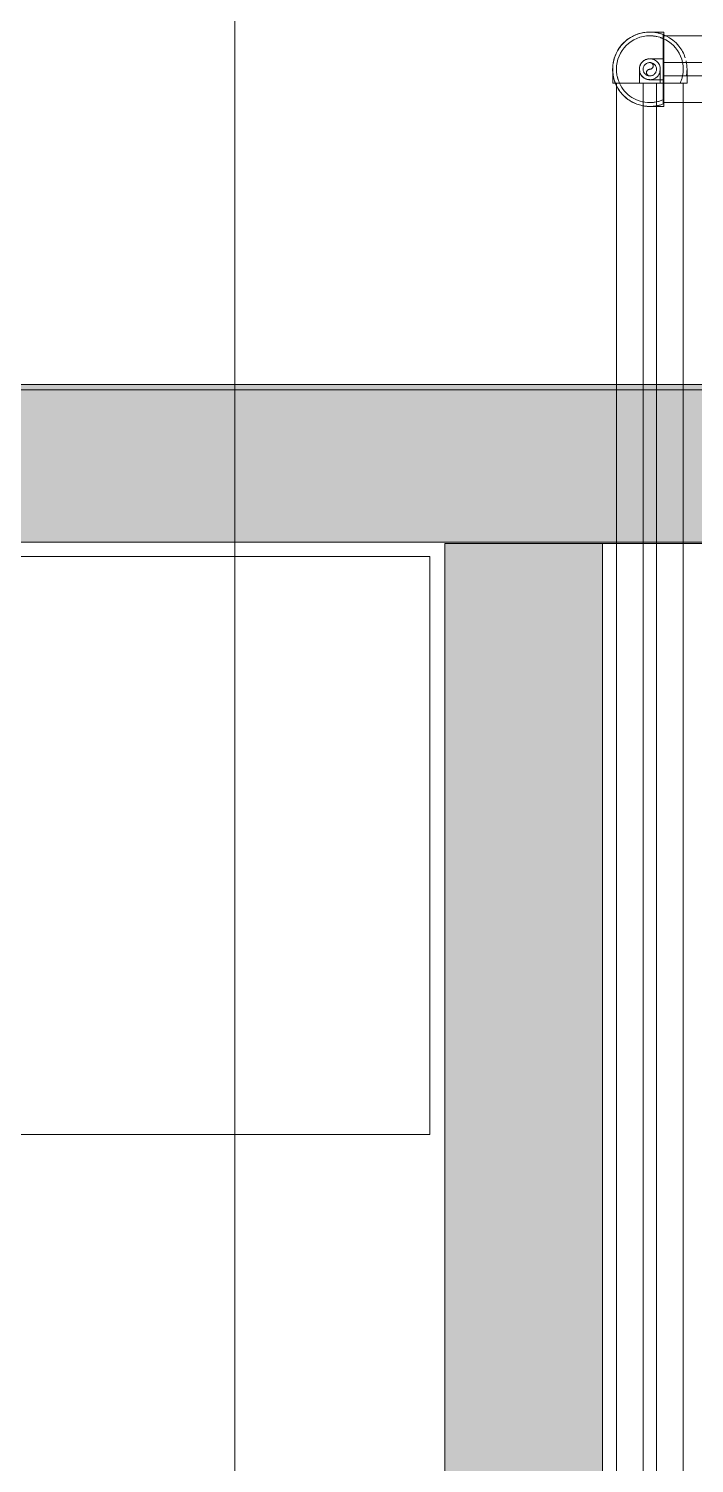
# Model space of a CAD drawing. Header units: metres. Extents: x 32 to 132, y -29 to 44.
# Drawn here: x 120.84 to 121.473, y -9.849 to -8.484 of the extents above; entities that cross this region are included whole.
import ezdxf

# ---------------------------------------------------------------- set-up
doc = ezdxf.new("R2010")
doc.units = ezdxf.units.M
doc.header["$LTSCALE"] = 100
doc.linetypes.add('HIDDEN JT', pattern=[0.0016, 0.001, -0.0006])
doc.layers.add('A-DETL', color=7, linetype='Continuous', lineweight=9, true_color=0x00a600)
for name, color, linetype, lineweight in [('Arqui', 8, 'Continuous', 0), ('P-PIPE', 7, 'Continuous', 18), ('P-PIPE-IDEN', 7, 'Continuous', 9)]:
    doc.layers.add(name, color=color, linetype=linetype, lineweight=lineweight)

# ---------------------------------------------------------------- blocks, each defined once
blk = doc.blocks.new('estructura etapa 3')
at = {"layer": 'Arqui'}
blk.add_line((-56.4036, -6655.2792), (-56.4036, -6714.8391), dxfattribs=at)
blk = doc.blocks.new('A$C4ed580ad')
at = {"layer": 'Arqui', "ltscale": 0.3}
h = blk.add_hatch(color=256, dxfattribs=at)
h.dxf.hatch_style = 1
h.paths.add_polyline_path([(47.8316, 20.1512), (26.5463, 20.1514), (26.5463, 20.0013), (47.8316, 20.0012)])
h = blk.add_hatch(color=256, dxfattribs=at)
h.dxf.hatch_style = 1
h.paths.add_polyline_path([(41.1316, 20.0002), (41.1315, 17.3007), (41.2816, 17.3007), (41.2816, 20.0002)])
blk.add_line((41.2816, 20.0002), (47.8316, 20.0002), dxfattribs=at)
at = {"layer": 'Arqui'}
for points in [[(47.8316, 20.1512), (26.5463, 20.1514), (26.5463, 20.0013), (47.8316, 20.0012)], [(41.1316, 20.0002), (41.1315, 17.3007), (41.2816, 17.3007), (41.2816, 20.0002)], [(41.1173, 19.4379), (39.2101, 19.4379), (39.2101, 19.9877), (41.1173, 19.9877)]]:
    blk.add_lwpolyline(points, close=True, dxfattribs=at)
blk.add_blockref('estructura etapa 3', (97.3352, 6720.7245), dxfattribs=at)
blk = doc.blocks.new('Elbow - Welded - REFRIGERACION-V74-NIVEL 04')
at = {"layer": 'A-DETL', "color": 11, "linetype": 'HIDDEN JT', "true_color": 0xff8080}
for p, q in [((76.206, -8.523), (76.206, -8.513)), ((76.206, -8.533), (76.206, -8.523))]:
    blk.add_line(p, q, dxfattribs=at)
at = {"layer": 'A-DETL', "color": 11, "linetype": 'HIDDEN JT', "true_color": 0xff8080, "flags": 128}
for points in [[(76.1844, -8.5176), (76.1846, -8.5174), (76.1848, -8.517), (76.1851, -8.5167), (76.1853, -8.5164), (76.1854, -8.5163)], [(76.1861, -8.5156), (76.1862, -8.5156), (76.1865, -8.5153), (76.1868, -8.5151), (76.1871, -8.5148), (76.1874, -8.5146)], [(76.1883, -8.5141), (76.1885, -8.514), (76.1888, -8.5138), (76.1892, -8.5137), (76.1896, -8.5136), (76.1898, -8.5135)], [(76.1907, -8.5132), (76.1911, -8.5132), (76.1915, -8.5131), (76.1919, -8.5131), (76.1923, -8.513)], [(76.1932, -8.513), (76.1933, -8.513), (76.1935, -8.513), (76.1937, -8.513), (76.1939, -8.513), (76.1941, -8.513), (76.1943, -8.513), (76.1946, -8.513), (76.1948, -8.513), (76.1951, -8.513), (76.1954, -8.513), (76.1957, -8.513), (76.1961, -8.513), (76.1964, -8.513), (76.1968, -8.513), (76.1972, -8.513), (76.1976, -8.513), (76.198, -8.513), (76.1984, -8.513), (76.1989, -8.513), (76.1993, -8.513), (76.1998, -8.513), (76.2002, -8.513), (76.2007, -8.513), (76.2012, -8.513), (76.2017, -8.513), (76.2022, -8.513), (76.2027, -8.513), (76.2032, -8.513), (76.2037, -8.513), (76.2043, -8.513), (76.2048, -8.513), (76.2053, -8.513), (76.2058, -8.513), (76.206, -8.513)], [(76.1829, -8.5225), (76.1829, -8.5222), (76.1829, -8.5218), (76.183, -8.5214), (76.1831, -8.521), (76.1831, -8.5209)], [(76.1831, -8.5251), (76.183, -8.5247), (76.1829, -8.5243), (76.1829, -8.5239), (76.1829, -8.5235)], [(76.1928, -8.533), (76.1924, -8.5329), (76.192, -8.5329), (76.1916, -8.5329), (76.1912, -8.5328), (76.1908, -8.5328), (76.1905, -8.5327), (76.1901, -8.5326), (76.1897, -8.5325), (76.1893, -8.5323), (76.1889, -8.5322), (76.1886, -8.532), (76.1882, -8.5318), (76.1879, -8.5316), (76.1875, -8.5314), (76.1872, -8.5312), (76.1869, -8.531), (76.1866, -8.5307), (76.1862, -8.5305), (76.186, -8.5302), (76.1857, -8.5299), (76.1854, -8.5296), (76.1851, -8.5293), (76.1849, -8.529), (76.1847, -8.5287), (76.1844, -8.5284), (76.1842, -8.528), (76.184, -8.5277), (76.1838, -8.5273), (76.1837, -8.527), (76.1835, -8.5266), (76.1834, -8.5262), (76.1833, -8.5258), (76.1832, -8.5256)], [(76.1833, -8.5199), (76.1834, -8.5198), (76.1835, -8.5195), (76.1836, -8.5191), (76.1838, -8.5187), (76.184, -8.5184)], [(76.206, -8.533), (76.2054, -8.533), (76.2049, -8.533), (76.2044, -8.533), (76.2039, -8.533), (76.2034, -8.533), (76.2028, -8.533), (76.2023, -8.533), (76.2018, -8.533), (76.2013, -8.533), (76.2009, -8.533), (76.2004, -8.533), (76.1999, -8.533), (76.1994, -8.533), (76.199, -8.533), (76.1985, -8.533), (76.1981, -8.533), (76.1977, -8.533), (76.1973, -8.533), (76.1969, -8.533), (76.1965, -8.533), (76.1962, -8.533), (76.1958, -8.533), (76.1955, -8.533), (76.1952, -8.533), (76.1949, -8.533), (76.1946, -8.533), (76.1944, -8.533), (76.1941, -8.533), (76.1939, -8.533), (76.1937, -8.533), (76.1935, -8.533), (76.1934, -8.533), (76.1932, -8.533), (76.1931, -8.533), (76.193, -8.533), (76.1929, -8.533), (76.1929, -8.533), (76.1928, -8.533), (76.1928, -8.533)]]:
    blk.add_lwpolyline(points, dxfattribs=at)
at = {"layer": 'A-DETL', "color": 11, "linetype": 'HIDDEN JT', "true_color": 0xff8080}
blk.add_arc((76.1928, -8.523), 0.00997, 195, 345, dxfattribs=at)
blk = doc.blocks.new('Elbow - Welded - REFRIGERACION-V75-NIVEL 04')
at = {"layer": 'A-DETL', "color": 11, "linetype": 'HIDDEN JT', "true_color": 0xff8080, "flags": 128}
for points in [[(76.1829, -8.5234), (76.1829, -8.5235), (76.1829, -8.5237), (76.1829, -8.5238), (76.1829, -8.524)], [(76.2028, -8.5239), (76.2028, -8.5237), (76.2028, -8.5235), (76.2028, -8.5234)]]:
    blk.add_lwpolyline(points, dxfattribs=at)
at = {"layer": 'P-PIPE', "color": 11, "true_color": 0xff8080, "flags": 128}
for points in [[(76.1829, -8.523), (76.1829, -8.523), (76.1829, -8.523), (76.1829, -8.5231), (76.1829, -8.5232), (76.1829, -8.5232), (76.1829, -8.5234), (76.1829, -8.5235), (76.1829, -8.5237), (76.1829, -8.5238), (76.1829, -8.524), (76.1829, -8.5242), (76.1829, -8.5245), (76.1829, -8.5247), (76.1829, -8.525), (76.1829, -8.5253), (76.1829, -8.5256), (76.1829, -8.5259), (76.1829, -8.5262), (76.1829, -8.5266), (76.1829, -8.527), (76.1829, -8.5274), (76.1829, -8.5278), (76.1829, -8.5282), (76.1829, -8.5286), (76.1829, -8.529), (76.1829, -8.5295), (76.1829, -8.5299), (76.1829, -8.5304), (76.1829, -8.5309), (76.1829, -8.5314), (76.1829, -8.5319), (76.1829, -8.5324), (76.1829, -8.5329), (76.1829, -8.5334), (76.1829, -8.5339), (76.1829, -8.5344), (76.1829, -8.5349), (76.1829, -8.5355), (76.1829, -8.536), (76.1829, -8.5361)], [(76.2028, -8.5361), (76.2028, -8.5356), (76.2028, -8.5351), (76.2028, -8.5346), (76.2028, -8.534), (76.2028, -8.5335), (76.2028, -8.533), (76.2028, -8.5325), (76.2028, -8.532), (76.2028, -8.5315), (76.2028, -8.531), (76.2028, -8.5305), (76.2028, -8.5301), (76.2028, -8.5296), (76.2028, -8.5291), (76.2028, -8.5287), (76.2028, -8.5283), (76.2028, -8.5279), (76.2028, -8.5275), (76.2028, -8.5271), (76.2028, -8.5267), (76.2028, -8.5263), (76.2028, -8.526), (76.2028, -8.5257), (76.2028, -8.5254), (76.2028, -8.5251), (76.2028, -8.5248), (76.2028, -8.5245), (76.2028, -8.5243), (76.2028, -8.5241), (76.2028, -8.5239), (76.2028, -8.5237), (76.2028, -8.5235), (76.2028, -8.5234), (76.2028, -8.5233), (76.2028, -8.5232), (76.2028, -8.5231), (76.2028, -8.523), (76.2028, -8.523), (76.2028, -8.523)]]:
    blk.add_lwpolyline(points, dxfattribs=at)
at = {"layer": 'P-PIPE', "color": 11, "true_color": 0xff8080}
for start, end in [(90, 195), (345, 90)]:
    blk.add_arc((76.1928, -8.523), 0.00997, start, end, dxfattribs=at)

msp = doc.modelspace()

# ---------------------------------------------------------------- linework, layer by layer
at = {"layer": 'A-DETL', "color": 11, "linetype": 'HIDDEN JT', "true_color": 0xff8080}
for p, q in [((121.4035, -8.5005), (121.4042, -8.4997)), ((121.4083, -8.4957), (121.4084, -8.4956)), ((121.4436, -8.556), (121.4436, -8.49)), ((121.4437, -8.49), (121.4436, -8.49)), ((121.444, -8.49), (121.444, -8.5584)), ((121.4463, -8.4912), (121.444, -8.4912)), ((121.444, -8.4912), (121.444, -8.4941)), ((121.444, -8.4938), (121.444, -8.5293)), ((121.4654, -8.5166), (121.444, -8.5166)), ((121.444, -8.5166), (121.444, -8.5521)), ((121.3955, -8.5234), (121.3955, -8.523)), ((121.3955, -8.525), (121.3955, -8.5248)), ((121.444, -8.5293), (121.4653, -8.5293)), ((121.4437, -8.556), (121.444, -8.556)), ((121.444, -8.5519), (121.444, -8.5547)), ((121.444, -8.5547), (121.4625, -8.5547)), ((121.444, -8.5584), (121.444, -8.5562))]:
    msp.add_line(p, q, dxfattribs=at)
at = {"layer": 'A-DETL', "color": 11, "linetype": 'HIDDEN JT', "true_color": 0xff8080, "flags": 128}
for points in [[(121.4313, -8.4876), (121.4315, -8.4876), (121.4317, -8.4876), (121.4319, -8.4876), (121.4321, -8.4876), (121.4323, -8.4876)], [(121.4016, -8.503), (121.4025, -8.5019), (121.4028, -8.5014)], [(121.4092, -8.495), (121.4094, -8.4948), (121.4105, -8.494)], [(121.3955, -8.5231), (121.3955, -8.5232), (121.3955, -8.5232), (121.3955, -8.5234)], [(121.3984, -8.5371), (121.3979, -8.5358), (121.3974, -8.5345), (121.3969, -8.5331), (121.3966, -8.5318), (121.3962, -8.5304), (121.3961, -8.5295)], [(121.4662, -8.5239), (121.4662, -8.5237), (121.4662, -8.5235)], [(121.4308, -8.5584), (121.4294, -8.5583), (121.428, -8.5582), (121.4266, -8.5581), (121.4252, -8.5579), (121.4238, -8.5577), (121.4224, -8.5573), (121.4211, -8.557), (121.4197, -8.5566), (121.4184, -8.5561), (121.4171, -8.5556), (121.4158, -8.555), (121.4145, -8.5544), (121.4133, -8.5537), (121.412, -8.553), (121.4109, -8.5522), (121.4097, -8.5514), (121.4086, -8.5505), (121.4075, -8.5496), (121.4065, -8.5486), (121.4055, -8.5476), (121.4045, -8.5466), (121.4036, -8.5455), (121.4027, -8.5444), (121.4019, -8.5433), (121.4011, -8.5421), (121.4003, -8.5409), (121.3996, -8.5397), (121.399, -8.5384)], [(121.444, -8.5584), (121.4435, -8.5584), (121.4429, -8.5584), (121.4424, -8.5584), (121.4419, -8.5584), (121.4414, -8.5584), (121.4409, -8.5584), (121.4403, -8.5584), (121.4398, -8.5584), (121.4393, -8.5584), (121.4389, -8.5584), (121.4384, -8.5584), (121.4379, -8.5584), (121.4374, -8.5584), (121.437, -8.5584), (121.4366, -8.5584), (121.4361, -8.5584), (121.4357, -8.5584), (121.4353, -8.5584), (121.4349, -8.5584), (121.4345, -8.5584), (121.4342, -8.5584), (121.4338, -8.5584), (121.4335, -8.5584), (121.4332, -8.5584), (121.4329, -8.5584), (121.4326, -8.5584), (121.4324, -8.5584), (121.4321, -8.5584), (121.4319, -8.5584), (121.4317, -8.5584), (121.4315, -8.5584), (121.4314, -8.5584), (121.4312, -8.5584), (121.4311, -8.5584), (121.431, -8.5584), (121.4309, -8.5584), (121.4309, -8.5584), (121.4308, -8.5584), (121.4308, -8.5584)]]:
    msp.add_lwpolyline(points, dxfattribs=at)
at = {"layer": 'A-DETL', "color": 11, "linetype": 'HIDDEN JT', "true_color": 0xff8080}
for centre, radius, start, end in [((121.4308, -8.523), 0.0354, 78.6009, 79.3772), ((121.4308, -8.523), 0.0354, 75.6962, 77.6265), ((121.4308, -8.523), 0.0318, 90, 180), ((121.4308, -8.523), 0.0318, 77.7699, 90), ((121.4308, -8.523), 0.0318, 0, 90), ((121.4308, -8.523), 0.0318, 65.5397, 71.8705), ((121.4308, -8.523), 0.0354, 162.003, 166.3557), ((121.4308, -8.523), 0.00635, 0, 180), ((121.4308, -8.5198), 0.00317, 270, 90), ((121.4308, -8.523), 0.0354, 180, 182.3564), ((121.4308, -8.523), 0.0354, 189.3247, 201.8405), ((121.4308, -8.523), 0.0318, 180, 204.4603), ((121.4308, -8.523), 0.00635, 180, 0), ((121.4308, -8.5262), 0.00317, 90, 270), ((121.4308, -8.523), 0.0318, 335.5397, 0), ((121.4308, -8.523), 0.0354, 205.8965, 270), ((121.4308, -8.523), 0.0317, 195, 198.1517), ((121.4308, -8.523), 0.0318, 204.6002, 270), ((121.4308, -8.523), 0.0317, 270, 294.4603), ((121.4308, -8.523), 0.0354, 270, 291.2456)]:
    msp.add_arc(centre, radius, start, end, dxfattribs=at)
at = {"layer": 'P-PIPE', "color": 11, "true_color": 0xff8080}
for p, q in [((121.444, -8.49), (121.444, -8.4876)), ((121.444, -8.49), (121.4436, -8.49)), ((121.6786, -8.4912), (121.4463, -8.4912)), ((121.6786, -8.5166), (121.4655, -8.5166)), ((121.3955, -8.5248), (121.3955, -8.5234)), ((121.4653, -8.5293), (121.6786, -8.5293)), ((121.3955, -8.5361), (121.4662, -8.5361)), ((121.399, -8.5384), (121.3984, -8.5371)), ((121.3991, -8.5361), (121.3991, -13.5237)), ((121.4245, -8.5361), (121.4245, -13.5423)), ((121.4372, -13.5423), (121.4372, -8.5361)), ((121.4626, -13.5423), (121.4626, -8.5361)), ((121.4626, -8.5547), (121.6786, -8.5547))]:
    msp.add_line(p, q, dxfattribs=at)
at = {"layer": 'P-PIPE', "color": 11, "true_color": 0xff8080, "flags": 128}
for points in [[(121.4105, -8.494), (121.4117, -8.4932), (121.4129, -8.4925), (121.4142, -8.4918), (121.4154, -8.4911), (121.4167, -8.4906), (121.418, -8.49), (121.4193, -8.4895), (121.4207, -8.4891), (121.4221, -8.4887), (121.4234, -8.4884), (121.4248, -8.4881), (121.4262, -8.4879), (121.4276, -8.4878), (121.429, -8.4877), (121.4305, -8.4876)], [(121.4323, -8.4876), (121.4326, -8.4876), (121.4328, -8.4876), (121.4331, -8.4876), (121.4334, -8.4876), (121.4338, -8.4876), (121.4341, -8.4876), (121.4344, -8.4876), (121.4348, -8.4876), (121.4352, -8.4876), (121.4356, -8.4876), (121.436, -8.4876), (121.4364, -8.4876), (121.4369, -8.4876), (121.4373, -8.4876), (121.4378, -8.4876), (121.4383, -8.4876), (121.4387, -8.4876), (121.4392, -8.4876), (121.4397, -8.4876), (121.4402, -8.4876), (121.4407, -8.4876), (121.4412, -8.4876), (121.4417, -8.4876), (121.4423, -8.4876), (121.4428, -8.4876), (121.4433, -8.4876), (121.4438, -8.4876), (121.444, -8.4876)], [(121.3955, -8.523), (121.3955, -8.5216), (121.3956, -8.5202), (121.3957, -8.5188), (121.3959, -8.5174), (121.3962, -8.516), (121.3965, -8.5146), (121.3968, -8.5132), (121.3973, -8.5119), (121.3977, -8.5105), (121.3983, -8.5092), (121.3988, -8.5079), (121.3995, -8.5067), (121.4001, -8.5054), (121.4009, -8.5042), (121.4016, -8.503)], [(121.4042, -8.4997), (121.4052, -8.4986), (121.4062, -8.4976), (121.4072, -8.4966), (121.4083, -8.4957)], [(121.3955, -8.523), (121.3955, -8.523), (121.3955, -8.523), (121.3955, -8.5231), (121.3955, -8.5232), (121.3955, -8.5232), (121.3955, -8.5234), (121.3955, -8.5235), (121.3955, -8.5237), (121.3955, -8.5238), (121.3955, -8.524), (121.3955, -8.5242), (121.3955, -8.5245), (121.3955, -8.5247), (121.3955, -8.525), (121.3955, -8.5253), (121.3955, -8.5256), (121.3955, -8.5259), (121.3955, -8.5262), (121.3955, -8.5266), (121.3955, -8.527), (121.3955, -8.5274), (121.3955, -8.5278), (121.3955, -8.5282), (121.3955, -8.5286), (121.3955, -8.529), (121.3955, -8.5295), (121.3955, -8.5299), (121.3955, -8.5304), (121.3955, -8.5309), (121.3955, -8.5314), (121.3955, -8.5319), (121.3955, -8.5324), (121.3955, -8.5329), (121.3955, -8.5334), (121.3955, -8.5339), (121.3955, -8.5344), (121.3955, -8.5349), (121.3955, -8.5355), (121.3955, -8.536), (121.3955, -8.5361)], [(121.396, -8.529), (121.3958, -8.5276), (121.3956, -8.5262), (121.3955, -8.525)], [(121.4662, -8.5361), (121.4662, -8.5356), (121.4662, -8.5351), (121.4662, -8.5346), (121.4662, -8.534), (121.4662, -8.5335), (121.4662, -8.533), (121.4662, -8.5325), (121.4662, -8.532), (121.4662, -8.5315), (121.4662, -8.531), (121.4662, -8.5305), (121.4662, -8.5301), (121.4662, -8.5296), (121.4662, -8.5291), (121.4662, -8.5287), (121.4662, -8.5283), (121.4662, -8.5279), (121.4662, -8.5275), (121.4662, -8.5271), (121.4662, -8.5267), (121.4662, -8.5263), (121.4662, -8.526), (121.4662, -8.5257), (121.4662, -8.5254), (121.4662, -8.5251), (121.4662, -8.5248), (121.4662, -8.5245), (121.4662, -8.5243), (121.4662, -8.5241), (121.4662, -8.5239), (121.4662, -8.5237), (121.4662, -8.5235), (121.4662, -8.5234), (121.4662, -8.5233), (121.4662, -8.5232), (121.4662, -8.5231), (121.4662, -8.523), (121.4662, -8.523), (121.4662, -8.523)]]:
    msp.add_lwpolyline(points, dxfattribs=at)
at = {"layer": 'P-PIPE', "color": 11, "true_color": 0xff8080}
for start, end in [(90, 161.9385), (79.3772, 90), (38.5714, 90), (68.7544, 74.3276), (115.7143, 161.9225), (18.0617, 38.4004), (167.1429, 180), (167.1429, 180), (0, 12.8571), (182.4369, 189.2442), (182.6035, 190.6228), (349.3772, 357.4057), (357.9999, 0), (201.921, 205.7143)]:
    msp.add_arc((121.4308, -8.523), 0.0354, start, end, dxfattribs=at)
at = {"layer": 'P-PIPE-IDEN'}
msp.add_line((121.6917, -8.828), (120.6619, -8.828), dxfattribs=at)

# ---------------------------------------------------------------- block references
at = {"layer": 'A-DETL', "color": 11, "linetype": 'HIDDEN JT', "true_color": 0xff8080}
for name in ['Elbow - Welded - REFRIGERACION-V75-NIVEL 04', 'Elbow - Welded - REFRIGERACION-V74-NIVEL 04']:
    msp.add_blockref(name, (45.238, 0), dxfattribs=at)
at = {"layer": 'Arqui'}
msp.add_blockref('A$C4ed580ad', (80.1042, -28.9743), dxfattribs=at)

doc.saveas('drawing.dxf')
